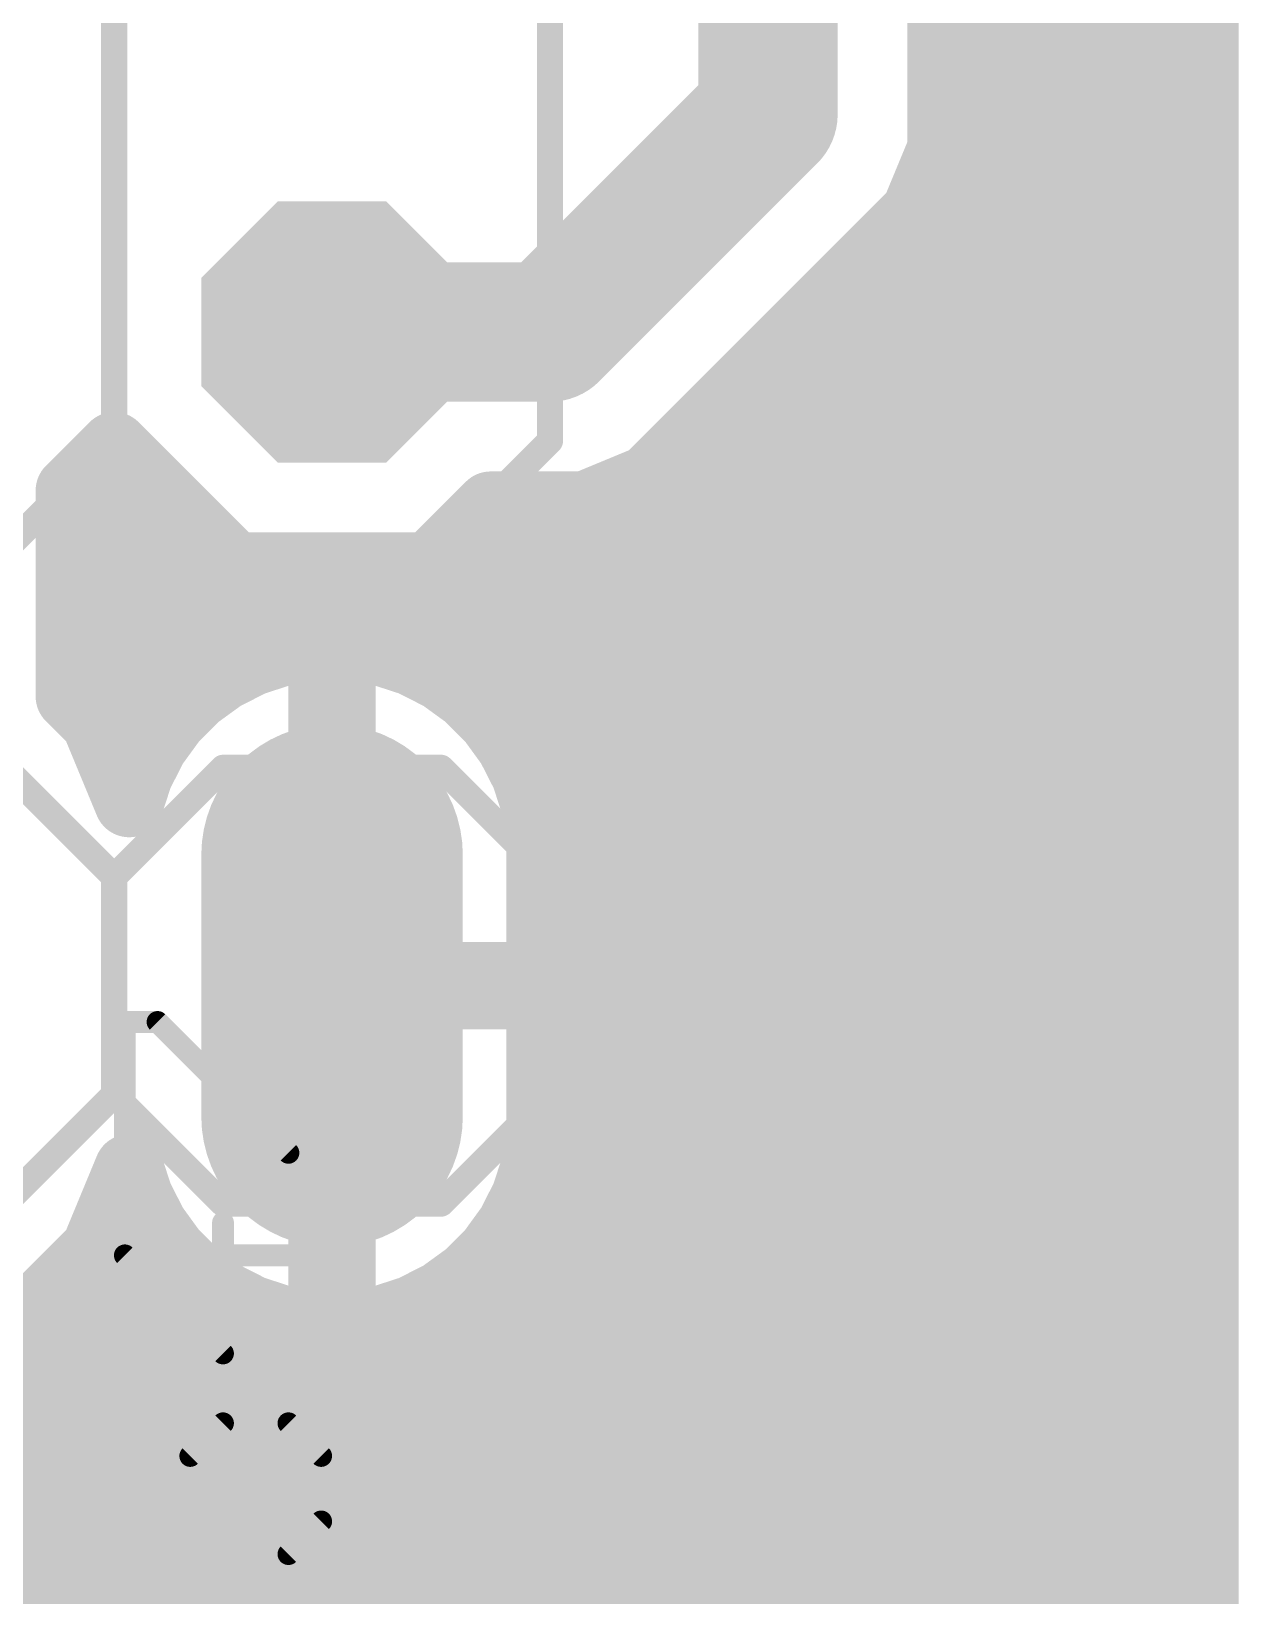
# Model space of a CAD drawing. Extents: x -0.2 to 52.3, y -1.5 to 54.9.
# Drawn here: x 45.24 to 52.27, y 26.92 to 36.04 of the extents above; entities that cross this region are included whole.
import ezdxf

# ---------------------------------------------------------------- set-up
doc = ezdxf.new("R2010")
doc.units = 0
for name, color, linetype in [('16', 175, 'CONTINUOUS'), ('17', 82, 'CONTINUOUS'), ('21', 253, 'CONTINUOUS'), ('22', 253, 'CONTINUOUS'), ('27', 253, 'CONTINUOUS'), ('51', 253, 'CONTINUOUS'), ('52', 253, 'CONTINUOUS')]:
    doc.layers.add(name, color=color, linetype=linetype)

# ---------------------------------------------------------------- blocks, each defined once
blk = doc.blocks.new('RECT')
blk.add_solid([(-0.5, -0.5), (0.5, -0.5), (-0.5, 0.5), (0.5, 0.5)])
blk = doc.blocks.new('LONGP100')
at = {"const_width": 1}
blk.add_lwpolyline([(-0.5, 0), (0.5, 0)], dxfattribs=at)
at = {"const_width": 0.5}
for points in [[(-0.5, 0.25, 1), (-0.5, -0.25)], [(0.5, -0.25, 1), (0.5, 0.25)]]:
    blk.add_lwpolyline(points, format="xyb", dxfattribs=at)
blk = doc.blocks.new('OCTAGONP')
at = {"const_width": 0.5}
blk.add_lwpolyline([(-0.25, -0.1036), (-0.25, 0.1036), (-0.1036, 0.25), (0.1036, 0.25), (0.25, 0.1036), (0.25, -0.1036), (0.1036, -0.25), (-0.1036, -0.25), (-0.25, -0.1036), (-0.25, 0.1036)], dxfattribs=at)

msp = doc.modelspace()

# ---------------------------------------------------------------- linework, layer by layer
at = {"layer": '16'}
for points, const_width in [([(52.07, 54.61), (52.07, 0)], 0.4064), ([(49.53, 35.56), (49.53, 39.37)], 0.8128), ([(50.546, 35.3579), (50.546, 39.5721)], 0.4064), ([(50.546, 36.1696), (52.07, 36.1696)], 0.4064), ([(48.26, 34.29), (49.53, 35.56)], 0.8128), ([(50.546, 35.7632), (52.07, 35.7632)], 0.4064), ([(50.3913, 34.9845), (50.546, 35.3579)], 0.4064), ([(50.5455, 35.3568), (52.07, 35.3568)], 0.4064), ([(50.1055, 34.6987), (50.3913, 34.9845)], 0.4064), ([(50.3572, 34.9504), (52.07, 34.9504)], 0.4064), ([(48.8355, 33.4287), (50.1055, 34.6987)], 0.4064), ([(49.9508, 34.544), (52.07, 34.544)], 0.4064), ([(46.99, 34.29), (48.26, 34.29)], 0.8128), ([(49.5444, 34.1376), (52.07, 34.1376)], 0.4064), ([(49.138, 33.7312), (52.07, 33.7312)], 0.4064), ([(45.466, 33.3663), (45.72, 33.6203)], 0.4064), ([(45.72, 33.6203), (46.4219, 32.9184)], 0.4064), ([(45.466, 32.1657), (45.466, 33.3663)], 0.4064), ([(48.4621, 33.274), (48.8355, 33.4287)], 0.4064), ([(45.466, 33.3248), (46.0155, 33.3248)], 0.4064), ([(47.5581, 32.9184), (47.9137, 33.274)], 0.4064), ([(47.9137, 33.274), (48.4621, 33.274)], 0.4064), ([(48.5847, 33.3248), (52.07, 33.3248)], 0.4064), ([(45.466, 32.9184), (46.4219, 32.9184)], 0.4064), ([(46.4219, 32.9184), (47.5581, 32.9184)], 0.4064), ([(47.5581, 32.9184), (52.07, 32.9184)], 0.4064), ([(45.466, 32.512), (52.07, 32.512)], 0.4064), ([(46.894, 32.4612), (46.7045, 32.4312)], 0.4064), ([(46.9392, 32.4612), (46.894, 32.4612)], 0.4064), ([(46.9392, 30.5308), (46.9392, 32.4612)], 0.4064), ([(47.086, 32.4612), (47.0408, 32.4612)], 0.4064), ([(47.0408, 32.4612), (47.0408, 30.5308)], 0.4064), ([(47.2755, 32.4312), (47.086, 32.4612)], 0.4064), ([(46.522, 32.3719), (46.351, 32.2848)], 0.4064), ([(46.7045, 32.4312), (46.522, 32.3719)], 0.4064), ([(47.458, 32.3719), (47.2755, 32.4312)], 0.4064), ([(47.629, 32.2848), (47.458, 32.3719)], 0.4064), ([(46.351, 32.2848), (46.1957, 32.172)], 0.4064), ([(47.7843, 32.172), (47.629, 32.2848)], 0.4064), ([(45.6128, 32.0189), (45.466, 32.1657)], 0.4064), ([(46.1957, 32.172), (46.06, 32.0363)], 0.4064), ([(47.92, 32.0363), (47.7843, 32.172)], 0.4064), ([(45.5261, 32.1056), (46.1294, 32.1056)], 0.4064), ([(46.9392, 32.1056), (47.0408, 32.1056)], 0.4064), ([(47.8506, 32.1056), (52.07, 32.1056)], 0.4064), ([(45.8076, 31.5485), (45.6128, 32.0189)], 0.4064), ([(46.06, 32.0363), (45.9472, 31.881)], 0.4064), ([(48.0328, 31.881), (47.92, 32.0363)], 0.4064), ([(45.9472, 31.881), (45.8601, 31.71)], 0.4064), ([(48.1199, 31.71), (48.0328, 31.881)], 0.4064), ([(45.8601, 31.71), (45.8076, 31.5485)], 0.4064), ([(48.1792, 31.5275), (48.1199, 31.71)], 0.4064), ([(45.7452, 31.6992), (45.8566, 31.6992)], 0.4064), ([(46.9392, 31.6992), (47.0408, 31.6992)], 0.4064), ([(48.1234, 31.6992), (52.07, 31.6992)], 0.4064), ([(48.2092, 31.338), (48.1792, 31.5275)], 0.4064), ([(46.9392, 31.2928), (47.0408, 31.2928)], 0.4064), ([(48.2092, 30.5308), (48.2092, 31.338)], 0.4064), ([(48.2092, 31.2928), (52.07, 31.2928)], 0.4064), ([(46.9392, 30.8864), (47.0408, 30.8864)], 0.4064), ([(48.2092, 30.8864), (52.07, 30.8864)], 0.4064), ([(47.0408, 30.5308), (46.9392, 30.5308)], 0.4064), ([(47.0408, 30.4292), (47.0408, 30.5308)], 0.4064), ([(47.0408, 30.5308), (48.2092, 30.5308)], 0.4064), ([(47.0408, 30.48), (52.07, 30.48)], 0.4064), ([(46.9392, 28.4988), (46.9392, 30.4292)], 0.4064), ([(46.9392, 30.4292), (47.0408, 30.4292)], 0.4064), ([(47.0408, 30.4292), (47.0408, 28.4988)], 0.4064), ([(48.2092, 30.4292), (47.0408, 30.4292)], 0.4064), ([(48.2092, 29.622), (48.2092, 30.4292)], 0.4064), ([(46.9392, 30.0736), (47.0408, 30.0736)], 0.4064), ([(48.2092, 30.0736), (52.07, 30.0736)], 0.4064), ([(46.9392, 29.6672), (47.0408, 29.6672)], 0.4064), ([(48.1792, 29.4325), (48.2092, 29.622)], 0.4064), ([(48.2092, 29.6672), (52.07, 29.6672)], 0.4064), ([(48.1199, 29.25), (48.1792, 29.4325)], 0.4064), ([(45.6128, 28.9411), (45.8076, 29.4115)], 0.4064), ([(45.8076, 29.4115), (45.8601, 29.25)], 0.4064), ([(45.7452, 29.2608), (45.8566, 29.2608)], 0.4064), ([(45.8601, 29.25), (45.9472, 29.079)], 0.4064), ([(46.9392, 29.2608), (47.0408, 29.2608)], 0.4064), ([(48.0328, 29.079), (48.1199, 29.25)], 0.4064), ([(48.1234, 29.2608), (52.07, 29.2608)], 0.4064), ([(45.9472, 29.079), (46.06, 28.9237)], 0.4064), ([(47.92, 28.9237), (48.0328, 29.079)], 0.4064), ([(45.2269, 28.5552), (45.6128, 28.9411)], 0.4064), ([(46.06, 28.9237), (46.1957, 28.788)], 0.4064), ([(47.7843, 28.788), (47.92, 28.9237)], 0.4064), ([(45.5261, 28.8544), (46.1294, 28.8544)], 0.4064), ([(46.9392, 28.8544), (47.0408, 28.8544)], 0.4064), ([(47.8506, 28.8544), (52.07, 28.8544)], 0.4064), ([(46.1957, 28.788), (46.351, 28.6752)], 0.4064), ([(47.629, 28.6752), (47.7843, 28.788)], 0.4064), ([(46.351, 28.6752), (46.522, 28.5881)], 0.4064), ([(47.458, 28.5881), (47.629, 28.6752)], 0.4064), ([(44.7228, 28.3464), (45.2269, 28.5552)], 0.4064), ([(46.522, 28.5881), (46.7045, 28.5288)], 0.4064), ([(46.7045, 28.5288), (46.894, 28.4988)], 0.4064), ([(47.086, 28.4988), (47.2755, 28.5288)], 0.4064), ([(47.2755, 28.5288), (47.458, 28.5881)], 0.4064), ([(44.9681, 28.448), (52.07, 28.448)], 0.4064), ([(46.894, 28.4988), (46.9392, 28.4988)], 0.4064), ([(47.0408, 28.4988), (47.086, 28.4988)], 0.4064), ([(37.9696, 28.0416), (52.07, 28.0416)], 0.4064), ([(37.9696, 27.6352), (52.07, 27.6352)], 0.4064), ([(37.9696, 27.2288), (52.07, 27.2288)], 0.4064), ([(37.9696, 26.8224), (52.07, 26.8224)], 0.4064)]:
    msp.add_lwpolyline(points, dxfattribs=dict(at, const_width=const_width))
for points, const_width in [([(50.546, 36.2712, 1), (50.546, 36.068)], 0.2032), ([(52.07, 36.068, 1), (52.07, 36.2712)], 0.2032), ([(49.6737, 35.4163, 1), (49.3863, 35.7037)], 0.4064), ([(50.546, 35.8648, 1), (50.546, 35.6616)], 0.2032), ([(52.07, 35.6616, 1), (52.07, 35.8648)], 0.2032), ([(49.3268, 35.56, 1), (49.7332, 35.56)], 0.4064), ([(50.5455, 35.4584, 1), (50.5455, 35.2552)], 0.2032), ([(50.6399, 35.319, 1), (50.4521, 35.3968)], 0.2032), ([(52.07, 35.2552, 1), (52.07, 35.4584)], 0.2032), ([(50.4444, 35.3579, 1), (50.6476, 35.3579)], 0.2032), ([(50.3572, 35.052, 1), (50.3572, 34.8488)], 0.2032), ([(50.2975, 35.0234, 1), (50.4852, 34.9456)], 0.2032), ([(50.4632, 34.9126, 1), (50.3195, 35.0563)], 0.2032), ([(52.07, 34.8488, 1), (52.07, 35.052)], 0.2032), ([(50.0337, 34.7705, 1), (50.1774, 34.6268)], 0.2032), ([(50.1774, 34.6268, 1), (50.0337, 34.7705)], 0.2032), ([(49.9508, 34.6456, 1), (49.9508, 34.4424)], 0.2032), ([(52.07, 34.4424, 1), (52.07, 34.6456)], 0.2032), ([(46.99, 34.4932, 1), (46.99, 34.0868)], 0.4064), ([(48.26, 34.0868, 1), (48.26, 34.4932)], 0.4064), ([(48.1163, 34.4337, 1), (48.4037, 34.1463)], 0.4064), ([(49.5444, 34.2392, 1), (49.5444, 34.036)], 0.2032), ([(52.07, 34.036, 1), (52.07, 34.2392)], 0.2032), ([(49.138, 33.8328, 1), (49.138, 33.6296)], 0.2032), ([(52.07, 33.6296, 1), (52.07, 33.8328)], 0.2032), ([(45.7918, 33.6921, 1), (45.6482, 33.5484)], 0.2032), ([(45.7918, 33.5484, 1), (45.6482, 33.6921)], 0.2032), ([(45.5676, 33.3663, 1), (45.3644, 33.3663)], 0.2032), ([(48.7637, 33.5005, 1), (48.9074, 33.3568)], 0.2032), ([(48.8744, 33.3348, 1), (48.7966, 33.5225)], 0.2032), ([(45.3942, 33.4381, 1), (45.5378, 33.2944)], 0.2032), ([(45.466, 33.4264, 1), (45.466, 33.2232)], 0.2032), ([(46.0155, 33.2232, 1), (46.0155, 33.4264)], 0.2032), ([(47.9137, 33.3756, 1), (47.9137, 33.1724)], 0.2032), ([(47.9856, 33.2022, 1), (47.8419, 33.3458)], 0.2032), ([(48.4232, 33.3679, 1), (48.501, 33.1801)], 0.2032), ([(48.4621, 33.1724, 1), (48.4621, 33.3756)], 0.2032), ([(48.5847, 33.4264, 1), (48.5847, 33.2232)], 0.2032), ([(52.07, 33.2232, 1), (52.07, 33.4264)], 0.2032), ([(45.466, 33.02, 1), (45.466, 32.8168)], 0.2032), ([(46.4219, 33.02, 1), (46.4219, 32.8168)], 0.2032), ([(46.4219, 32.8168, 1), (46.4219, 33.02)], 0.2032), ([(47.5581, 33.02, 1), (47.5581, 32.8168)], 0.2032), ([(47.5581, 32.8168, 1), (47.5581, 33.02)], 0.2032), ([(52.07, 32.8168, 1), (52.07, 33.02)], 0.2032), ([(46.35, 32.8466, 1), (46.4937, 32.9902)], 0.2032), ([(47.4863, 32.9902, 1), (47.63, 32.8466)], 0.2032), ([(45.466, 32.6136, 1), (45.466, 32.4104)], 0.2032), ([(46.894, 32.5628, 1), (46.894, 32.3596)], 0.2032), ([(47.0408, 32.4612, 1), (46.8376, 32.4612)], 0.2032), ([(46.9099, 32.3608, 1), (46.8781, 32.5615)], 0.2032), ([(47.0408, 32.5628, 1), (47.0408, 32.3596)], 0.2032), ([(47.1424, 32.4612, 1), (46.9392, 32.4612)], 0.2032), ([(46.9392, 32.3596, 1), (46.9392, 32.5628)], 0.2032), ([(47.1018, 32.5615, 1), (47.0701, 32.3608)], 0.2032), ([(47.086, 32.3596, 1), (47.086, 32.5628)], 0.2032), ([(52.07, 32.4104, 1), (52.07, 32.6136)], 0.2032), ([(46.4906, 32.4685, 1), (46.5534, 32.2752)], 0.2032), ([(46.5681, 32.2813, 1), (46.4759, 32.4624)], 0.2032), ([(46.6886, 32.5315, 1), (46.7204, 32.3308)], 0.2032), ([(46.7359, 32.3345, 1), (46.6731, 32.5278)], 0.2032), ([(47.3069, 32.5278, 1), (47.2441, 32.3345)], 0.2032), ([(47.2596, 32.3308, 1), (47.2914, 32.5315)], 0.2032), ([(47.5041, 32.4624, 1), (47.4119, 32.2813)], 0.2032), ([(47.4266, 32.2752, 1), (47.4894, 32.4685)], 0.2032), ([(46.3049, 32.3753, 1), (46.3971, 32.1942)], 0.2032), ([(46.4107, 32.2026, 1), (46.2913, 32.3669)], 0.2032), ([(47.6887, 32.3669, 1), (47.5693, 32.2026)], 0.2032), ([(47.5829, 32.1942, 1), (47.6751, 32.3753)], 0.2032), ([(45.5378, 32.2376, 1), (45.3942, 32.0939)], 0.2032), ([(46.2676, 32.1001, 1), (46.1239, 32.2438)], 0.2032), ([(47.8561, 32.2438, 1), (47.7124, 32.1001)], 0.2032), ([(45.5261, 32.2072, 1), (45.5261, 32.004)], 0.2032), ([(46.136, 32.2541, 1), (46.2555, 32.0898)], 0.2032), ([(46.1294, 32.004, 1), (46.1294, 32.2072)], 0.2032), ([(46.9392, 32.2072, 1), (46.9392, 32.004)], 0.2032), ([(47.0408, 32.004, 1), (47.0408, 32.2072)], 0.2032), ([(47.7245, 32.0898, 1), (47.844, 32.2541)], 0.2032), ([(47.8506, 32.2072, 1), (47.8506, 32.004)], 0.2032), ([(52.07, 32.004, 1), (52.07, 32.2072)], 0.2032), ([(45.3644, 32.1657, 1), (45.5676, 32.1657)], 0.2032), ([(45.7067, 32.0578, 1), (45.5189, 31.9801)], 0.2032), ([(45.5409, 31.9471, 1), (45.6846, 32.0908)], 0.2032), ([(45.9882, 32.1081, 1), (46.1319, 31.9644)], 0.2032), ([(46.1422, 31.9765, 1), (45.9779, 32.096)], 0.2032), ([(48.0021, 32.096, 1), (47.8378, 31.9765)], 0.2032), ([(47.8481, 31.9644, 1), (47.9918, 32.1081)], 0.2032), ([(45.8651, 31.9407, 1), (46.0294, 31.8213)], 0.2032), ([(46.0378, 31.8349, 1), (45.8567, 31.9271)], 0.2032), ([(48.1233, 31.9271, 1), (47.9422, 31.8349)], 0.2032), ([(47.9506, 31.8213, 1), (48.1149, 31.9407)], 0.2032), ([(45.9567, 31.6786, 1), (45.7635, 31.7414)], 0.2032), ([(48.2165, 31.7414, 1), (48.0232, 31.6786)], 0.2032), ([(45.7452, 31.8008, 1), (45.7452, 31.5976)], 0.2032), ([(45.7696, 31.7561, 1), (45.9506, 31.6639)], 0.2032), ([(45.8566, 31.5976, 1), (45.8566, 31.8008)], 0.2032), ([(46.9392, 31.8008, 1), (46.9392, 31.5976)], 0.2032), ([(47.0408, 31.5976, 1), (47.0408, 31.8008)], 0.2032), ([(48.1234, 31.8008, 1), (48.1234, 31.5976)], 0.2032), ([(48.0293, 31.6639, 1), (48.2104, 31.7561)], 0.2032), ([(52.07, 31.5976, 1), (52.07, 31.8008)], 0.2032), ([(48.2795, 31.5434, 1), (48.0788, 31.5116)], 0.2032), ([(45.711, 31.5799, 1), (45.9043, 31.5171)], 0.2032), ([(45.7138, 31.5096, 1), (45.9015, 31.5874)], 0.2032), ([(48.0825, 31.4961, 1), (48.2758, 31.5589)], 0.2032), ([(46.9392, 31.3944, 1), (46.9392, 31.1912)], 0.2032), ([(47.0408, 31.1912, 1), (47.0408, 31.3944)], 0.2032), ([(48.3108, 31.338, 1), (48.1076, 31.338)], 0.2032), ([(48.2092, 31.3944, 1), (48.2092, 31.1912)], 0.2032), ([(52.07, 31.1912, 1), (52.07, 31.3944)], 0.2032), ([(48.1088, 31.3221, 1), (48.3095, 31.3538)], 0.2032), ([(46.9392, 30.988, 1), (46.9392, 30.7848)], 0.2032), ([(47.0408, 30.7848, 1), (47.0408, 30.988)], 0.2032), ([(48.2092, 30.988, 1), (48.2092, 30.7848)], 0.2032), ([(52.07, 30.7848, 1), (52.07, 30.988)], 0.2032), ([(46.9392, 30.6324, 1), (46.9392, 30.4292)], 0.2032), ([(47.1424, 30.5308, 1), (46.9392, 30.5308)], 0.2032), ([(47.0408, 30.6324, 1), (47.0408, 30.4292)], 0.2032), ([(47.0408, 30.4292, 1), (47.0408, 30.6324)], 0.2032), ([(48.2092, 30.4292, 1), (48.2092, 30.6324)], 0.2032), ([(47.0408, 30.5816, 1), (47.0408, 30.3784)], 0.2032), ([(52.07, 30.3784, 1), (52.07, 30.5816)], 0.2032), ([(47.0408, 30.4292, 1), (46.8376, 30.4292)], 0.2032), ([(46.9392, 30.5308, 1), (46.9392, 30.3276)], 0.2032), ([(46.8376, 30.5308, 1), (47.0408, 30.5308)], 0.2032), ([(47.1424, 30.4292, 1), (46.9392, 30.4292)], 0.2032), ([(47.0408, 30.5308, 1), (47.0408, 30.3276)], 0.2032), ([(46.9392, 30.5308, 1), (47.1424, 30.5308)], 0.2032), ([(47.0408, 30.3276, 1), (47.0408, 30.5308)], 0.2032), ([(48.3108, 30.4292, 1), (48.1076, 30.4292)], 0.2032), ([(48.1076, 30.5308, 1), (48.3108, 30.5308)], 0.2032), ([(48.2092, 30.3276, 1), (48.2092, 30.5308)], 0.2032), ([(46.9392, 30.4292, 1), (47.1424, 30.4292)], 0.2032), ([(46.9392, 30.1752, 1), (46.9392, 29.972)], 0.2032), ([(47.0408, 29.972, 1), (47.0408, 30.1752)], 0.2032), ([(48.2092, 30.1752, 1), (48.2092, 29.972)], 0.2032), ([(52.07, 29.972, 1), (52.07, 30.1752)], 0.2032), ([(46.9392, 29.7688, 1), (46.9392, 29.5656)], 0.2032), ([(47.0408, 29.5656, 1), (47.0408, 29.7688)], 0.2032), ([(48.2092, 29.7688, 1), (48.2092, 29.5656)], 0.2032), ([(48.3095, 29.6061, 1), (48.1088, 29.6379)], 0.2032), ([(52.07, 29.5656, 1), (52.07, 29.7688)], 0.2032), ([(48.2758, 29.4011, 1), (48.0825, 29.4639)], 0.2032), ([(48.1076, 29.622, 1), (48.3108, 29.622)], 0.2032), ([(45.9043, 29.4429, 1), (45.711, 29.3801)], 0.2032), ([(45.9015, 29.3726, 1), (45.7138, 29.4504)], 0.2032), ([(48.0788, 29.4484, 1), (48.2795, 29.4166)], 0.2032), ([(45.7452, 29.3624, 1), (45.7452, 29.1592)], 0.2032), ([(45.9506, 29.2961, 1), (45.7696, 29.2039)], 0.2032), ([(45.8566, 29.1592, 1), (45.8566, 29.3624)], 0.2032), ([(46.9392, 29.3624, 1), (46.9392, 29.1592)], 0.2032), ([(47.0408, 29.1592, 1), (47.0408, 29.3624)], 0.2032), ([(48.1234, 29.3624, 1), (48.1234, 29.1592)], 0.2032), ([(48.2104, 29.2039, 1), (48.0293, 29.2961)], 0.2032), ([(52.07, 29.1592, 1), (52.07, 29.3624)], 0.2032), ([(45.7635, 29.2186, 1), (45.9567, 29.2814)], 0.2032), ([(48.0232, 29.2814, 1), (48.2165, 29.2186)], 0.2032), ([(46.0294, 29.1387, 1), (45.8651, 29.0193)], 0.2032), ([(48.1149, 29.0193, 1), (47.9506, 29.1387)], 0.2032), ([(45.8567, 29.0329, 1), (46.0378, 29.1251)], 0.2032), ([(47.9422, 29.1251, 1), (48.1233, 29.0329)], 0.2032), ([(45.6846, 28.8692, 1), (45.5409, 29.0129)], 0.2032), ([(46.1319, 28.9956, 1), (45.9882, 28.8519)], 0.2032), ([(47.9918, 28.8519, 1), (47.8481, 28.9956)], 0.2032), ([(45.5261, 28.956, 1), (45.5261, 28.7528)], 0.2032), ([(45.5189, 28.9799, 1), (45.7067, 28.9022)], 0.2032), ([(45.9779, 28.864, 1), (46.1422, 28.9835)], 0.2032), ([(46.1294, 28.7528, 1), (46.1294, 28.956)], 0.2032), ([(46.9392, 28.956, 1), (46.9392, 28.7528)], 0.2032), ([(47.0408, 28.7528, 1), (47.0408, 28.956)], 0.2032), ([(47.8506, 28.956, 1), (47.8506, 28.7528)], 0.2032), ([(47.8378, 28.9835, 1), (48.0021, 28.864)], 0.2032), ([(52.07, 28.7528, 1), (52.07, 28.956)], 0.2032), ([(46.2555, 28.8702, 1), (46.136, 28.7059)], 0.2032), ([(46.1239, 28.7162, 1), (46.2676, 28.8599)], 0.2032), ([(47.7124, 28.8599, 1), (47.8561, 28.7162)], 0.2032), ([(47.844, 28.7059, 1), (47.7245, 28.8702)], 0.2032), ([(46.3971, 28.7658, 1), (46.3049, 28.5847)], 0.2032), ([(46.2913, 28.5931, 1), (46.4107, 28.7574)], 0.2032), ([(47.5693, 28.7574, 1), (47.6887, 28.5931)], 0.2032), ([(47.6751, 28.5847, 1), (47.5829, 28.7658)], 0.2032), ([(45.1551, 28.6271, 1), (45.2988, 28.4834)], 0.2032), ([(45.2658, 28.4613, 1), (45.1881, 28.6491)], 0.2032), ([(46.5534, 28.6847, 1), (46.4906, 28.4915)], 0.2032), ([(46.4759, 28.4976, 1), (46.5681, 28.6786)], 0.2032), ([(46.7204, 28.6292, 1), (46.6886, 28.4285)], 0.2032), ([(46.6731, 28.4322, 1), (46.7359, 28.6254)], 0.2032), ([(47.2441, 28.6254, 1), (47.3069, 28.4322)], 0.2032), ([(47.2914, 28.4285, 1), (47.2596, 28.6292)], 0.2032), ([(47.4119, 28.6786, 1), (47.5041, 28.4976)], 0.2032), ([(47.4894, 28.4915, 1), (47.4266, 28.6847)], 0.2032), ([(46.894, 28.6004, 1), (46.894, 28.3972)], 0.2032), ([(46.8781, 28.3985, 1), (46.9099, 28.5991)], 0.2032), ([(46.9392, 28.3972, 1), (46.9392, 28.6004)], 0.2032), ([(47.0408, 28.6004, 1), (47.0408, 28.3972)], 0.2032), ([(47.0701, 28.5991, 1), (47.1018, 28.3985)], 0.2032), ([(47.086, 28.3972, 1), (47.086, 28.6004)], 0.2032), ([(52.07, 28.3464, 1), (52.07, 28.5496)], 0.2032), ([(46.8376, 28.4988, 1), (47.0408, 28.4988)], 0.2032), ([(46.9392, 28.4988, 1), (47.1424, 28.4988)], 0.2032), ([(52.07, 27.94, 1), (52.07, 28.1432)], 0.2032), ([(52.07, 27.5336, 1), (52.07, 27.7368)], 0.2032), ([(52.07, 27.1272, 1), (52.07, 27.3304)], 0.2032), ([(52.07, 26.7208, 1), (52.07, 26.924)], 0.2032)]:
    msp.add_lwpolyline(points, format="xyb", dxfattribs=dict(at, const_width=const_width))
at = {"layer": '21', "const_width": 0.1524}
for points in [[(45.085, 31.75), (45.72, 31.115)], [(45.72, 31.115), (46.355, 31.75)], [(46.355, 31.75), (47.625, 31.75)], [(47.625, 31.75), (48.26, 31.115)], [(45.72, 31.115), (45.72, 29.845)], [(48.26, 31.115), (48.26, 29.845)], [(45.72, 29.845), (45.085, 29.21)], [(46.355, 29.21), (45.72, 29.845)], [(48.26, 29.845), (47.625, 29.21)], [(47.625, 29.21), (46.355, 29.21)]]:
    msp.add_lwpolyline(points, dxfattribs=at)
at = {"layer": '21', "const_width": 0.0762}
for points in [[(46.355, 31.7881, 1), (46.355, 31.7119)], [(46.3819, 31.7231, 1), (46.3281, 31.7769)], [(47.6519, 31.7769, 1), (47.5981, 31.7231)], [(47.625, 31.7119, 1), (47.625, 31.7881)], [(45.7581, 31.115, 1), (45.6819, 31.115)], [(48.2981, 31.115, 1), (48.2219, 31.115)], [(45.6931, 31.1419, 1), (45.7469, 31.0881)], [(45.6931, 31.0881, 1), (45.7469, 31.1419)], [(48.2331, 31.0881, 1), (48.2869, 31.1419)], [(45.7469, 29.8719, 1), (45.6931, 29.8181)], [(45.7469, 29.8181, 1), (45.6931, 29.8719)], [(48.2869, 29.8181, 1), (48.2331, 29.8719)], [(45.6819, 29.845, 1), (45.7581, 29.845)], [(48.2219, 29.845, 1), (48.2981, 29.845)], [(46.355, 29.2481, 1), (46.355, 29.1719)], [(46.3281, 29.1831, 1), (46.3819, 29.2369)], [(47.5981, 29.2369, 1), (47.6519, 29.1831)], [(47.625, 29.1719, 1), (47.625, 29.2481)]]:
    msp.add_lwpolyline(points, format="xyb", dxfattribs=at)
at = {"layer": '22', "const_width": 0.1524}
for points in [[(45.72, 37.465), (45.72, 33.655)], [(48.26, 33.655), (48.26, 37.465)], [(45.72, 33.655), (45.085, 33.02)], [(46.355, 33.02), (45.72, 33.655)], [(48.26, 33.655), (47.625, 33.02)], [(47.625, 33.02), (46.355, 33.02)]]:
    msp.add_lwpolyline(points, dxfattribs=at)
at = {"layer": '22', "const_width": 0.0762}
for points in [[(45.6819, 33.655, 1), (45.7581, 33.655)], [(45.7469, 33.6819, 1), (45.6931, 33.6281)], [(45.7469, 33.6281, 1), (45.6931, 33.6819)], [(48.2219, 33.655, 1), (48.2981, 33.655)], [(48.2869, 33.6281, 1), (48.2331, 33.6819)], [(46.355, 33.0581, 1), (46.355, 32.9819)], [(46.3281, 32.9931, 1), (46.3819, 33.0469)], [(47.5981, 33.0469, 1), (47.6519, 32.9931)], [(47.625, 32.9819, 1), (47.625, 33.0581)]]:
    msp.add_lwpolyline(points, format="xyb", dxfattribs=at)
at = {"layer": '27', "const_width": 0.127}
for points in [[(45.7825, 29.5061), (45.7825, 30.2687)], [(45.7825, 30.2687), (45.9732, 30.2687)], [(45.9732, 30.2687), (46.7358, 29.5061)], [(46.7358, 29.5061), (46.9265, 29.5061)], [(46.3545, 28.3367), (46.3545, 29.0993)], [(46.9265, 28.9087), (45.7825, 28.9087)], [(45.7825, 28.9087), (46.3545, 28.3367)], [(45.7825, 27.9299), (45.7825, 27.1673)], [(46.1639, 27.7393), (46.3545, 27.9299)], [(46.3545, 27.9299), (46.7358, 27.9299)], [(46.7358, 27.9299), (46.9265, 27.7393)], [(46.1639, 27.5486), (46.1639, 27.7393)], [(46.9265, 27.7393), (46.9265, 27.358)], [(46.3545, 27.1673), (46.1639, 27.5486)], [(46.9265, 27.358), (46.7358, 27.1673)], [(45.7825, 27.1673), (46.3545, 27.1673)]]:
    msp.add_lwpolyline(points, dxfattribs=at)
at = {"layer": '27', "const_width": 0.0635}
for points in [[(45.8143, 30.2687, 1), (45.7508, 30.2687)], [(45.7825, 30.3005, 1), (45.7825, 30.237)], [(45.9956, 30.2912, 1), (45.9507, 30.2463)], [(45.9732, 30.237, 1), (45.9732, 30.3005)], [(46.7358, 29.5378, 1), (46.7358, 29.4743)], [(46.7134, 29.4836, 1), (46.7583, 29.5285)], [(46.9265, 29.4743, 1), (46.9265, 29.5378)], [(45.7508, 29.5061, 1), (45.8143, 29.5061)], [(46.3863, 29.0993, 1), (46.3228, 29.0993)], [(45.7825, 28.9404, 1), (45.7825, 28.8769)], [(45.805, 28.9311, 1), (45.7601, 28.8862)], [(46.9265, 28.8769, 1), (46.9265, 28.9404)], [(46.3228, 28.3367, 1), (46.3863, 28.3367)], [(46.3321, 28.3142, 1), (46.377, 28.3591)], [(45.8143, 27.9299, 1), (45.7508, 27.9299)], [(46.3545, 27.9617, 1), (46.3545, 27.8982)], [(46.377, 27.9075, 1), (46.3321, 27.9524)], [(46.7583, 27.9524, 1), (46.7134, 27.9075)], [(46.7358, 27.8982, 1), (46.7358, 27.9617)], [(46.1956, 27.7393, 1), (46.1321, 27.7393)], [(46.1414, 27.7617, 1), (46.1863, 27.7168)], [(46.9583, 27.7393, 1), (46.8948, 27.7393)], [(46.904, 27.7168, 1), (46.949, 27.7617)], [(46.1321, 27.5486, 1), (46.1956, 27.5486)], [(46.1922, 27.5628, 1), (46.1355, 27.5344)], [(46.8948, 27.358, 1), (46.9583, 27.358)], [(46.949, 27.3355, 1), (46.904, 27.3804)], [(45.7825, 27.199, 1), (45.7825, 27.1355)], [(45.7508, 27.1673, 1), (45.8143, 27.1673)], [(46.3261, 27.1531, 1), (46.3829, 27.1815)], [(46.3545, 27.1355, 1), (46.3545, 27.199)], [(46.7134, 27.1897, 1), (46.7583, 27.1448)]]:
    msp.add_lwpolyline(points, format="xyb", dxfattribs=at)

# ---------------------------------------------------------------- block references
at = {"layer": '17', "xscale": 1.524, "yscale": 1.524}
for name, p, rotation in [('OCTAGONP', (46.99, 34.29), 180), ('OCTAGONP', (46.99, 34.29), 180), ('LONGP100', (46.99, 30.48), 90), ('LONGP100', (46.99, 30.48), 90)]:
    msp.add_blockref(name, p, dxfattribs=dict(at, rotation=rotation))
at = {"layer": '51', "xscale": 0.508, "yscale": 0.508}
msp.add_blockref('RECT', (46.99, 30.48), dxfattribs=at)
at = {"layer": '52', "xscale": 0.508, "yscale": 0.508, "rotation": 180}
msp.add_blockref('RECT', (46.99, 34.29), dxfattribs=at)

doc.saveas('drawing.dxf')
